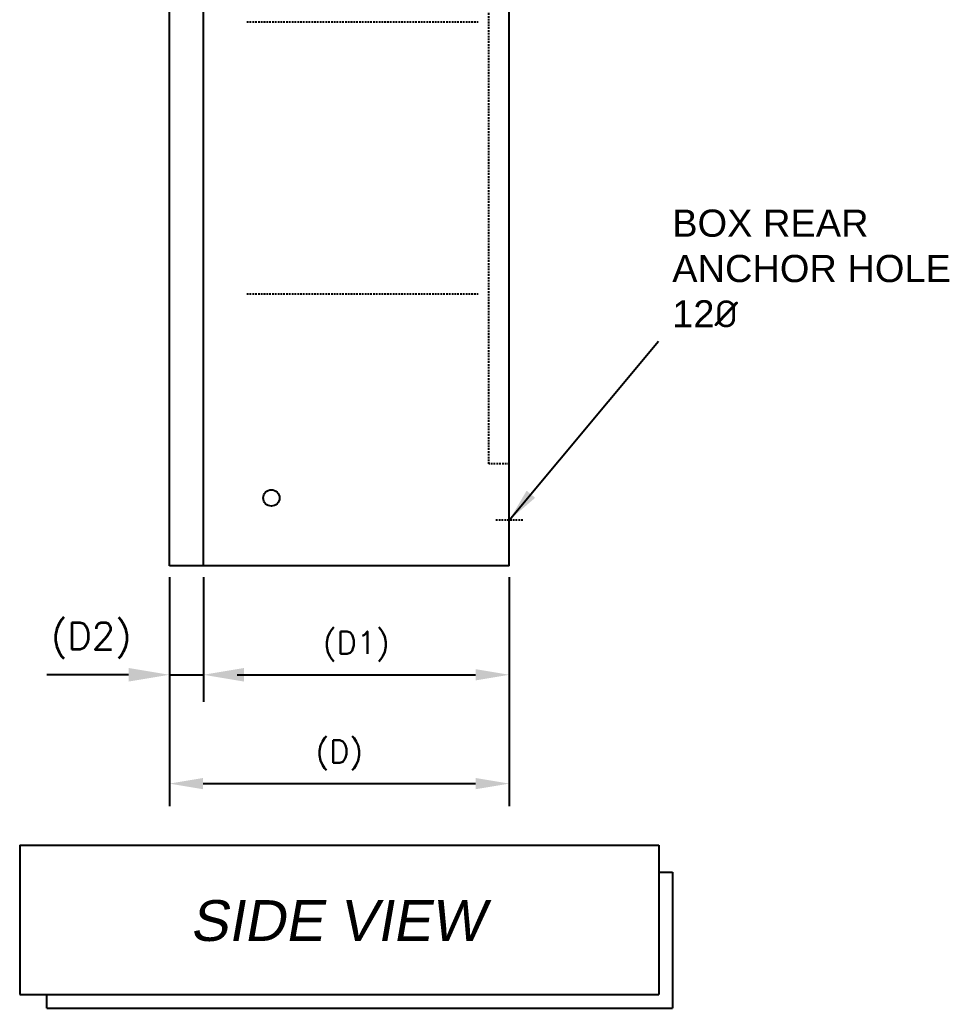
# Model space of a CAD drawing. Header units: millimetres. Extents: x 60229 to 91621, y 21923 to 36546.
# Drawn here: x 68723 to 69551, y 34759 to 35640 of the extents above; entities that cross this region are included whole.
import ezdxf
from ezdxf.enums import TextEntityAlignment as Align

# ---------------------------------------------------------------- set-up
doc = ezdxf.new("R2010")
doc.units = ezdxf.units.MM
doc.linetypes.add('HIDDEN', pattern=[2.5, 1.5, -1])
doc.styles.add('ROMANS', font='romans.shx', dxfattribs={"bigfont": 'fhg.shx'})
doc.styles.get("Standard").update_dxf_attribs({"font": 'arial.ttf'})
doc.dimstyles.get("Standard").update_dxf_attribs({"dimtxt": 0.18, "dimasz": 0.18, "dimexe": 0.18, "dimexo": 0.0625, "dimgap": 0.09, "dimtad": 0, "dimtih": 1, "dimtoh": 1, "dimdec": 4, "dimzin": 0, "dimdsep": 46, "dimtxsty": 'Standard', "dimcen": 0.09, "dimadec": 0, "dimazin": 0, "dimtfac": 1, "dimtdec": 4, "dimtofl": 0, "dimtmove": 0, "dimatfit": 3, "dimfxl": 1, "dimtolj": 1, "dimtzin": 0, "dimarcsym": 0})
doc.dimstyles.new('STANDARD$0', dxfattribs={"dimscale": 12, "dimtxt": 2, "dimasz": 3, "dimexe": 2, "dimexo": 1, "dimgap": 1, "dimtad": 1, "dimdec": 0, "dimzin": 0, "dimdsep": 46, "dimtxsty": 'ROMANS', "dimcen": 0, "dimclrd": 3, "dimclre": 3, "dimclrt": 7, "dimadec": 0, "dimazin": 0, "dimtfac": 0.5, "dimtdec": 0, "dimtix": 1, "dimtmove": 1, "dimatfit": 3, "dimfxl": 1, "dimtolj": 1, "dimtzin": 0, "dimarcsym": 0})

# ---------------------------------------------------------------- blocks, each defined once
blk = doc.blocks.new('*D57')
at = {"color": 3, "lineweight": -2, "transparency": 16777216}
for p, q in [((68886.48, 35143.2), (68886.48, 35036.28)), ((69159.06, 35143.2), (69159.06, 35036.28)), ((68916.48, 35056.28), (69129.06, 35056.28))]:
    blk.add_line(p, q, dxfattribs=at)
at = {"color": 3, "transparency": 16777216}
for points in [[(68916.48, 35061.28), (68916.48, 35051.28), (68886.48, 35056.28)], [(69129.06, 35061.28), (69129.06, 35051.28), (69159.06, 35056.28)]]:
    blk.add_solid(points, dxfattribs=at)
at = {"color": 7, "lineweight": -2, "transparency": 16777216, "insert": (69022.77, 35081.52), "char_height": 20, "attachment_point": 5, "style": 'ROMANS'}
blk.add_mtext('\\A1;(D1)', dxfattribs=at)
blk = doc.blocks.new('*D58')
at = {"color": 3, "lineweight": -2, "transparency": 16777216}
for p, q in [((68856.19, 35143.2), (68856.19, 34939.36)), ((69159.06, 35143.2), (69159.06, 34939.36)), ((68886.19, 34959.36), (69129.06, 34959.36))]:
    blk.add_line(p, q, dxfattribs=at)
at = {"color": 3, "transparency": 16777216}
for points in [[(68886.19, 34964.36), (68886.19, 34954.36), (68856.19, 34959.36)], [(69129.06, 34964.36), (69129.06, 34954.36), (69159.06, 34959.36)]]:
    blk.add_solid(points, dxfattribs=at)
at = {"color": 7, "lineweight": -2, "transparency": 16777216, "insert": (69007.63, 34984.6), "char_height": 20, "attachment_point": 5, "style": 'ROMANS'}
blk.add_mtext('\\A1;(D)', dxfattribs=at)

msp = doc.modelspace()

# ---------------------------------------------------------------- linework, layer by layer
at = {"lineweight": -2}
for p, q in [((68856.19, 35153.2), (68856.19, 36546.39)), ((68886.48, 35153.2), (68886.48, 36546.39)), ((69159.06, 35153.2), (69159.06, 36546.39)), ((69159.06, 35153.2), (68856.19, 35153.2))]:
    msp.add_line(p, q, dxfattribs=at)
at = {"color": 3, "linetype": 'HIDDEN', "lineweight": -2}
for p, q in [((69140.89, 35244.06), (69140.89, 36455.53)), ((69159.06, 35244.06), (69140.89, 35244.06))]:
    msp.add_line(p, q, dxfattribs=at)
at = {"color": 4, "linetype": 'HIDDEN', "lineweight": -2}
for p, q in [((68925.21, 35637.82), (69131.16, 35637.82)), ((68925.21, 35395.52), (69131.16, 35395.52))]:
    msp.add_line(p, q, dxfattribs=at)
at = {"color": 6, "linetype": 'HIDDEN', "lineweight": -2}
msp.add_line((69171.17, 35194.06), (69146.95, 35194.06), dxfattribs=at)
at = {"color": 3, "linetype": 'ByBlock', "lineweight": -2}
for p, q in [((68856.19, 35141.08), (68856.19, 35032.05)), ((68886.48, 35141.08), (68886.48, 35032.05)), ((68819.85, 35056.28), (68747.16, 35056.28)), ((68856.19, 35056.28), (68886.48, 35056.28)), ((68922.82, 35056.28), (69019.74, 35056.28))]:
    msp.add_line(p, q, dxfattribs=at)
at = {"color": 4, "lineweight": -2}
for p, q in [((68722.93, 34904.65), (68722.93, 34771.39)), ((68722.93, 34904.65), (69292.32, 34904.65)), ((69292.32, 34904.65), (69292.32, 34771.39)), ((69292.32, 34880.42), (69304.44, 34880.42)), ((69304.44, 34880.42), (69304.44, 34759.28)), ((68722.93, 34771.39), (69292.32, 34771.39)), ((68747.16, 34759.28), (68747.16, 34771.39)), ((68747.16, 34759.28), (69304.44, 34759.28))]:
    msp.add_line(p, q, dxfattribs=at)
at = {"lineweight": -2}
msp.add_circle((68947.05, 35213.77), 7.27, dxfattribs=at)
at = {"color": 0, "linetype": 'ByBlock', "lineweight": -2}
msp.add_point((68886.48, 35056.28), dxfattribs=at)
at = {"color": 3, "linetype": 'ByBlock', "lineweight": -2}
for points in [[(68819.85, 35062.34), (68819.85, 35050.22), (68856.19, 35056.28)], [(68922.82, 35062.34), (68922.82, 35050.22), (68886.48, 35056.28)]]:
    msp.add_solid(points, dxfattribs=at)

# ---------------------------------------------------------------- texts
at = {"color": 4, "lineweight": -2, "oblique": 10}
msp.add_text('SIDE VIEW', height=36.344, dxfattribs=at).set_placement((69005.71, 34819.21), align=Align.CENTER)
at = {"color": 7, "lineweight": -2, "insert": (69304.19, 35418.18), "char_height": 24.2294, "attachment_point": 4}
msp.add_mtext('BOX REAR\\PANCHOR HOLE\\P12{\\fISOCPEUR|b0|i0|c0|p34;%%C}', dxfattribs=at)
at = {"color": 7, "linetype": 'ByBlock', "lineweight": -2, "insert": (68786.53, 35086.85), "char_height": 24.229, "attachment_point": 5, "style": 'ROMANS'}
msp.add_mtext('\\A1;(D2)', dxfattribs=at)

# ---------------------------------------------------------------- dimensions: what is measured, and where the dimension line sits
at = {"lineweight": -2}
for base, p1, text, picture, middle in [((69159.06, 34959.36), (68856.19, 35153.2), '(D)', '*D58', (69007.63, 34984.6)), ((69159.06, 35056.28), (68886.48, 35153.2), '(D1)', '*D57', (69022.77, 35081.52))]:
    dim = msp.add_linear_dim(base=base, p1=p1, p2=(69159.06, 35153.2), text=text, dimstyle='STANDARD$0', override={"dimscale": 10}, dxfattribs=at)
    dim.commit()
    dim.dimension.update_dxf_attribs({"geometry": picture, "text_midpoint": middle})

# ---------------------------------------------------------------- leaders
at = {"color": 3, "lineweight": -2}
msp.add_leader([(69159.06, 35194.06), (69292.08, 35353.57)], dimstyle='Standard', override={"dimscale": 10, "dimtxt": 2, "dimasz": 3, "dimexe": 2, "dimexo": 1, "dimgap": 1, "dimtad": 1, "dimtih": 0, "dimtoh": 0, "dimdec": 0, "dimtxsty": 'ROMANS', "dimcen": 0, "dimclrd": 3, "dimclre": 3, "dimclrt": 7, "dimtfac": 0.5, "dimtdec": 0, "dimtix": 1, "dimtofl": 1}, dxfattribs=at)

doc.saveas('drawing.dxf')
